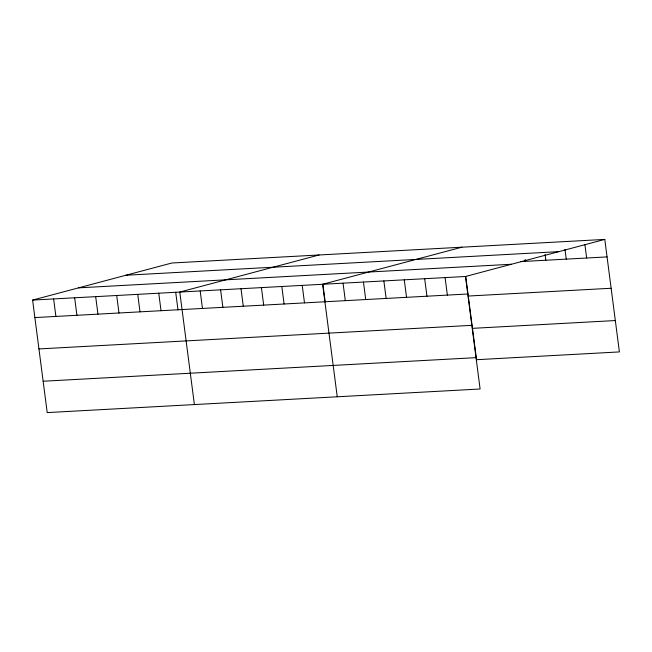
<?xml version="1.0" encoding="UTF-8"?>
<svg xmlns="http://www.w3.org/2000/svg" width="652" height="652" viewBox="0 0 652 652"><rect width="100%" height="100%" fill="white"/><g stroke="black" fill="none" stroke-linecap="round" stroke-linejoin="round"><path stroke-width="0.98" d="M604.787 239.406L465.495 276.489L480.108 389L47.213 412.594L32.6 300.083L171.892 263L604.787 239.406L619.4 351.917L476.547 359.7L465.732 276.448M319.081 254.981L179.781 292.063L194.394 404.574M461.934 247.189L322.634 284.28L337.247 396.783M125.926 275.242L558.821 251.648M520.573 261.615L607.061 256.904M78.566 287.85L511.461 264.256M32.6 300.083L465.495 276.489M34.874 317.581L467.761 293.987M468.275 296.041L611.136 288.257M38.941 348.934L471.836 325.34M472.472 328.347L615.325 320.556M43.138 381.241L476.033 357.646M584.885 244.41L586.653 258.013M564.982 249.406L566.246 259.129M545.08 254.41L545.838 260.238M525.178 259.406L525.431 261.354M445.088 277.605L447.353 295.103M424.68 278.714L426.946 296.212M404.273 279.83L406.538 297.32M383.865 280.939L386.131 298.437M363.457 282.055L365.723 299.545M343.05 283.164L345.315 300.662M322.879 284.231L325.169 301.868M302.226 285.389L304.5 302.887M281.819 286.505L284.093 303.995M261.411 287.613L263.685 305.112M241.004 288.73L243.277 306.22M220.596 289.838L222.87 307.337M200.188 290.955L202.462 308.445M175.698 292.251L177.988 309.887M158.754 293.213L161.028 310.702M137.735 294.354L140.001 311.852M116.708 295.503L118.974 313.001M95.681 296.652L97.955 314.142M74.654 297.793L76.928 315.291M53.627 298.942L55.901 316.432"/></g></svg>
